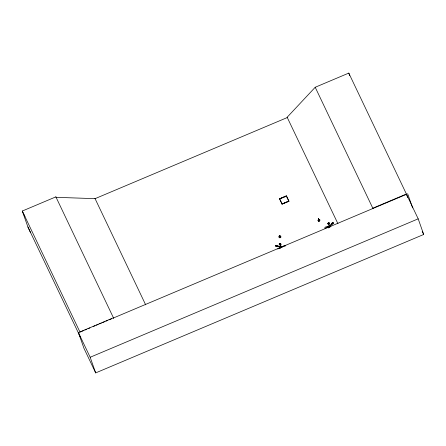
<?xml version="1.0" encoding="UTF-8"?>
<svg xmlns="http://www.w3.org/2000/svg" width="446" height="446" viewBox="0 0 446 446"><rect width="100%" height="100%" fill="white"/><g stroke="black" fill="none" stroke-linecap="round" stroke-linejoin="round"><path stroke-width="0.67" d="M279.263 237.138L279.43 235.393L280.567 236.781L280.333 237.3L279.408 237.361L279.296 235.46L279.408 237.361M318.349 220.642L318.516 218.897L319.654 220.285L319.42 220.809L318.494 220.87L318.383 218.969L318.383 220.369M318.494 220.87L318.561 218.919M329.048 226.758L329.053 226.206L326.177 227.098A0.842 0.518 -44.6 0 0 325.145 227.276A0.842 0.518 -44.6 0 0 325.017 228.285A0.842 0.518 -44.6 0 0 326.093 227.755L328.931 226.635L328.423 227.834M277.011 246.287L280.361 247.106L276.955 246.337A0.842 0.502 12.7 0 1 275.684 246.164A0.842 0.502 12.7 0 1 275.89 245.428A0.842 0.502 12.7 0 1 277.089 245.857L280.462 246.75L277.105 245.774A0.842 0.502 12.7 0 0 275.907 245.345A0.842 0.502 12.7 0 0 275.7 246.08A0.842 0.502 12.7 0 0 276.972 246.253L277.033 246.203M278.627 248.617L280.317 246.939M279.871 244.586L279.742 244.637A0.842 0.502 12.7 0 1 279.335 243.845A0.842 0.502 12.7 0 1 280.595 243.906A0.842 0.502 12.7 0 1 280.567 244.681L280.974 246.794L280.356 246.761L279.871 244.592L279.302 244.218M280.467 244.703L280.584 244.598A0.842 0.502 12.7 0 0 280.467 243.739A0.842 0.502 12.7 0 0 279.241 243.951L279.575 244.469L280.612 244.609A0.864 0.513 12.7 0 0 280.4 243.689A0.864 0.513 12.7 0 0 279.241 244.079M280.127 247.251L280.222 248.266L280.127 247.251L282.351 246.95M280.356 246.761L280.991 246.71A0.741 0.435 12.7 0 1 281.398 247.307M280.735 247.19L280.829 247.162M281.259 247.051L280.874 246.688L281.119 247.012M280.974 246.794L280.489 244.62M280.941 247.257L280.835 247.714L280.027 247.708M281.136 247.151L283.015 246.766M285.167 245.997A0.842 0.502 12.7 0 0 283.879 246.209L283.901 246.125A0.842 0.502 12.7 0 1 285.184 245.913M280.361 247.106L280.478 246.666M328.479 227.895L328.986 226.696L329.99 226.267L330.313 226.59L329.633 227.059L329.293 226.691M317.942 220.268C322.057 217.598 318.751 224.104 317.976 220.201M279.313 235.544L280.423 236.553M337.934 223.714L287.152 117.259L315.21 87.265L348.789 73.094L406.406 194.021L407.644 197.545M278.739 248.639L280.3 247.023L280.852 247.279M329.048 223.652C326.963 224.427 329.349 223.619 329.025 226.339L329.544 226.022L329.02 223.652A0.842 0.518 -44.6 0 0 328.791 222.693A0.842 0.518 -44.6 0 0 327.866 223.814L327.86 223.658M329.7 226.356L329.443 226.061L331.885 223.563A0.842 0.518 -44.6 0 1 332.722 222.587A0.842 0.518 -44.6 0 1 333.246 223.19A0.842 0.518 -44.6 0 1 332.225 223.959L329.639 226.295M331.952 223.702L331.896 223.641A0.842 0.518 -44.6 0 1 332.783 222.643A0.842 0.518 -44.6 0 1 333.307 223.251A0.842 0.518 -44.6 0 1 332.287 224.015L329.728 226.217L330.742 226.601M329.761 226.964L330.854 226.412M281.175 246.984L280.712 247.274L281.225 247.396M22.3 211.03L55.878 196.859L113.652 318.243L113.496 317.786L79.918 331.958L22.3 211.03L27.925 226.997L30.384 232.277M279.486 198.805L286.477 195.85L288.997 201.179L282.006 204.129L279.53 198.933L286.477 195.85M278.889 236.698L280.378 236.045M278.845 236.742C278.711 238.928 282.385 237.372 280.456 236.062M406.406 194.021L372.828 208.193L372.934 208.483L315.21 87.265M113.518 317.959L406.507 194.317L418.192 218.835L423.7 234.479L95.678 372.906L83.993 348.387L78.485 332.744L83.58 330.592M84.857 330.057L86.764 329.248M88.04 328.713L89.953 327.905M93.136 326.561L95.048 325.753M96.319 325.218L98.231 324.409M99.508 323.874L101.415 323.066M102.691 322.53L104.604 321.722M105.875 321.187L107.787 320.379M109.058 319.838L111.606 318.767M95.678 372.906L90.17 357.263L418.192 218.835M326.26 227.226L329.109 226.267M280.857 246.766L283.907 246.192M279.809 236.458L280.144 236.436M329.789 226.601L329.41 226.607L329.655 226.189L329.466 226.68M278.761 248.556L278.644 248.534A0.842 0.502 12.7 0 0 277.891 249.085M330.709 226.707L329.666 226.429L330.742 226.741M329.443 226.061L329.025 226.339M318.583 218.953L319.654 220.285M280.567 236.781L279.497 235.449L280.534 237.055M318.578 218.997L319.62 220.558M318.544 219.036L319.42 220.809M279.464 235.533L280.333 237.3M422.2 231.335L423.7 234.479M94.942 198.375L145.675 304.852M78.485 332.744L90.17 357.263M27.925 226.997L80.464 337.276M287.202 117.242L287.335 117.527L95.076 198.66L56.04 197.316L55.878 196.859M22.462 211.488L24.92 216.767M407.644 193.715L412.65 207.936M348.789 73.094L349.681 75.625M329.99 226.267L330.185 226.819M288.997 201.179L282.006 204.129M318.494 219.064L319.107 220.965M280.027 237.456L279.413 235.555L279.687 237.478M318.444 219.064L318.767 220.987M280.328 247.413A0.741 0.435 12.7 0 1 280.043 246.8A0.741 0.435 12.7 0 1 280.958 246.71M280.372 247.207A0.741 0.435 12.7 0 1 280.121 246.56A0.741 0.435 12.7 0 1 281.119 246.549A0.741 0.435 12.7 0 1 281.37 247.195M329.416 227.02A0.741 0.457 -44.6 0 1 328.813 226.574A0.741 0.457 -44.6 0 1 329.784 225.882A0.741 0.457 -44.6 0 1 329.722 226.802M328.958 226.947A0.741 0.457 -44.6 0 1 328.713 226.317A0.741 0.457 -44.6 0 1 329.544 225.726A0.741 0.457 -44.6 0 1 329.795 226.356M328.39 224.143A0.842 0.518 -44.6 0 1 328 223.418A0.842 0.518 -44.6 0 1 329.059 222.766A0.842 0.518 -44.6 0 1 329.081 223.714M286.399 196.207L279.748 198.866L282.134 203.906L288.735 201.118L286.399 196.207"/></g></svg>
